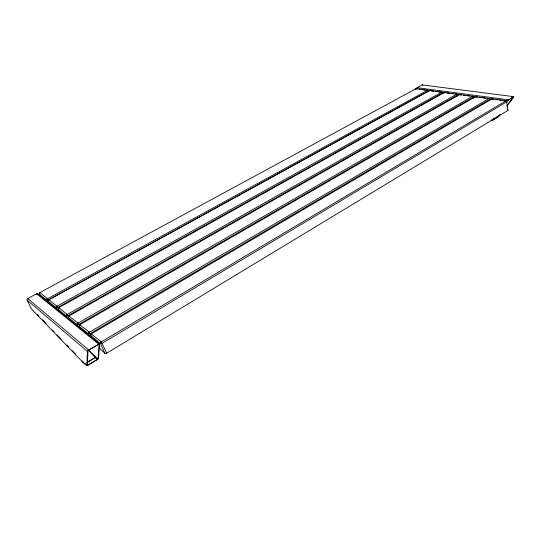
<?xml version="1.0" encoding="UTF-8"?>
<svg xmlns="http://www.w3.org/2000/svg" width="541" height="541" viewBox="0 0 541 541"><rect width="100%" height="100%" fill="white"/><g stroke="black" fill="none" stroke-linecap="round" stroke-linejoin="round"><path stroke-width="0.81" d="M86.756 365.662L87.459 351.055L88.636 349.953L99.659 343.785L98.469 358.784L86.831 365.831L82.448 361.848L31.527 309.087L27.151 300.174A1.265 1.102 -36.1 0 1 27.774 298.578L36.626 293.783A1.258 1.096 -37.6 0 1 38.201 294.182L99.72 343.975M87.98 350.981L87.392 365.385M429.743 90.469L429.743 90.523A0.947 0.615 63.2 0 0 429.209 91.091M99.111 344.34L97.982 358.872L93.586 355.153L95.074 357.54L87.101 362.355M415.779 89.387L415.589 89.468A0.926 0.595 63.6 0 1 416.076 88.69L416.225 88.623M101.011 342.034L506.18 100.721L492.073 98.888L91.064 334.054M89.022 332.411L489.118 98.435M77.661 323.295L472.733 96.237M66.888 314.646L456.983 94.127M56.656 306.429L441.828 92.092M47.256 298.889L427.742 90.205M493.933 118.141L492.175 120.562L498.613 116.518M100.836 342.034L101.147 341.628L91.273 334.061M492.75 119.913L494.264 117.945M88.852 332.411L89.157 332.018L79.818 324.87M499.586 115.077L498.565 116.389L497.517 116.227M507.228 105.211L513.341 97.319L511.685 97.103M500.418 114.225L498.43 116.552M507.045 105.671L513.95 96.629L507.066 101.059L503.759 100.612M77.498 323.295L77.803 322.916L68.95 316.154M66.732 314.652L67.03 314.28L58.699 307.626L58.705 308.086M56.501 306.436L56.798 306.078L48.873 299.748L49.001 300.458M47.108 298.896L47.398 298.551L39.845 292.512L39.878 292.972M87.689 365.331L97.59 359.373M88.386 350.44L98.523 344.38M48.345 300.999A1.298 0.527 -24 0 0 48.338 301.438L56.149 307.741A1.319 0.548 -24.1 0 0 57.752 307.484L442.308 93.086L442.254 92.633A0.974 0.656 -79.4 0 0 441.449 92.098L429.743 90.523L48.589 299.951M427.721 90.252L416.076 88.69L39.939 292.566A1.251 1.096 -38.2 0 0 39.317 294.155L46.769 300.167A1.292 0.521 -24 0 0 48.332 299.917L428.208 91.179L428.181 90.732M492.202 98.807L492.073 98.888A1.014 0.724 60.8 0 0 491.417 99.733M87.662 362.22L94.012 358.392A2.083 1.231 -23.2 0 0 94.851 356.418L88.244 349.797M99.436 347.883L104.94 353.422A1.447 0.697 -24.7 0 0 106.733 353.165L507.904 110.438L506.721 101.803A1.068 0.372 -10.1 0 0 506.565 101.295A1.055 0.656 -78.2 0 0 505.767 100.727A1.035 0.751 60.1 0 1 506.721 101.803L102.235 343.204A1.454 0.683 -24.5 0 1 100.43 343.467L90.8 335.704A1.427 0.649 -24.4 0 1 91.159 334.744M508.06 100.234L513.443 97.042M475.695 96.596L79.601 324.85M474.978 97.049A0.994 0.697 61.6 0 1 475.566 96.677L488.719 98.442A1.035 0.656 -78.5 0 1 489.517 98.996A1.041 0.358 -10.6 0 1 489.646 99.49L90.205 333.547A1.42 0.642 -24.4 0 1 88.46 333.811L79.338 326.453A1.393 0.615 -24.3 0 1 79.317 325.952M459.83 94.465L68.727 316.12M444.574 92.423L58.401 307.836M416.631 88.907A0.94 0.649 -80 0 1 417.111 87.689L422.21 84.923L513.68 96.65M429.885 90.455L429.743 90.523A0.96 0.656 -79.7 0 1 430.379 90.658M492.668 120.163L497.936 116.984L496.834 116.815M39.561 292.708L39.662 292.607M48.69 299.849L48.974 299.809A1.278 1.109 -39.7 0 0 48.338 301.438L48.94 302.703M58.502 307.721L58.8 307.687A1.312 1.129 -41.1 0 0 58.151 309.357L58.759 310.642M68.829 316.005L69.14 315.971A1.346 1.15 -42.5 0 0 68.47 317.682L69.701 320.313M79.703 324.728L80.027 324.695A1.38 1.163 -43.8 0 0 79.338 326.453L79.96 327.792M91.172 333.925L91.503 333.898A1.413 1.183 -45 0 0 90.8 335.704L91.429 337.07M417.111 87.689L508.391 99.808M443.884 93.302A0.96 0.642 62.7 0 1 444.432 92.497L456.962 94.181M459.14 94.918A0.981 0.669 62.2 0 1 459.694 94.547L472.712 96.291M419.052 89.231L421.473 89.556M423.082 89.772L425.503 90.097M427.12 90.313L429.534 90.638M431.177 90.861L433.686 91.199M435.356 91.422L437.033 91.645M438.704 91.869L444.56 92.66M447.015 92.991L449.47 93.316M451.113 93.539L453.568 93.87M455.211 94.087L461.723 94.966M463.333 95.182L465.754 95.507M467.363 95.723L469.777 96.048M471.394 96.264L477.967 97.15M479.637 97.373L481.314 97.596M482.991 97.826L485.5 98.164M487.177 98.388L493.832 99.28M495.488 99.503L497.97 99.835M499.62 100.058L502.102 100.389M441.808 92.146L441.449 92.098A0.96 0.636 62.8 0 1 442.308 93.086M489.105 98.489L488.719 98.442A1.014 0.717 61 0 1 489.646 99.49M490.903 120.393L492.459 120.515M497.625 117.383L497.152 117.072M491.377 119.946L492.418 120.109M457.402 94.668L457.476 95.142L68.017 315.728A1.353 0.575 -24.2 0 1 66.367 315.985L58.151 309.357A1.325 0.555 -24.1 0 1 58.151 308.897M86.966 365.297L82.448 361.848M36.626 293.783L98.543 344.049M27.774 298.578L88.636 349.953M95.054 357.56L97.373 359.528M27.151 300.174L87.358 351.352M88.535 350.372L95.047 356.904L94.851 356.418M43.206 320.299L44.376 321.51M37.18 314.314L38.932 316.127M42.435 319.751L45.944 323.376M52.369 330.024L54.12 331.836M57.042 334.859L61.126 339.092M66.969 345.138L68.721 346.95M72.224 350.575L75.726 354.199M82.151 360.847L83.321 362.057M48.332 299.917L47.398 298.551A1.278 1.109 -39.4 0 0 46.769 300.167L47.371 301.432M57.752 307.484L56.798 306.078A1.305 1.129 -40.8 0 0 56.149 307.741L56.758 309.026M40.034 295.643L39.317 294.155A1.271 0.5 -23.9 0 1 39.716 293.384M68.626 317.04L67.03 314.28A1.339 1.143 -42.2 0 0 66.367 315.985L66.976 317.29M77.742 326L77.12 324.661L68.47 317.682A1.359 0.582 -24.2 0 1 68.457 317.209M79.439 325.743L77.803 322.916A1.373 1.163 -43.5 0 0 77.12 324.661A1.386 0.609 -24.3 0 0 78.817 324.404L473.24 97.272A1.021 0.345 -11 0 0 473.145 96.792A1.014 0.656 -78.8 0 0 472.34 96.244A0.994 0.69 61.7 0 1 473.24 97.272L473.422 98.435M90.834 334.913L89.157 332.018A1.407 1.177 -44.8 0 0 88.46 333.811L89.082 335.177M104.94 353.422L100.43 343.467A1.447 1.197 -46 0 1 101.147 341.628L106.733 353.165M492.046 98.827L492.073 98.888A1.041 0.656 -78.5 0 1 492.817 99.219M97.076 358.561L97.252 359.075M475.546 96.616L475.566 96.677A1.021 0.656 -78.8 0 1 476.31 97.001M457.666 96.278L457.476 95.142A0.974 0.663 62.3 0 0 456.597 94.127A0.994 0.656 -79.1 0 1 457.341 94.445M459.688 94.486L459.694 94.547A1.001 0.656 -79.1 0 1 460.438 94.864M507.16 105.623L507.357 107.057M444.432 92.443L444.432 92.497A0.981 0.656 -79.4 0 1 445.175 92.809M417.131 88.467A1.035 0.717 -80 0 1 417.368 88.082M422.21 84.923A0.94 0.642 -80.1 0 1 422.9 85.14M428.208 91.179A0.94 0.615 63.3 0 0 427.376 90.205A0.96 0.656 -79.7 0 1 428.12 90.516M416.076 88.69A0.94 0.649 -80 0 1 416.82 89.001M507.749 109.924A1.062 0.379 -9.9 0 1 507.904 110.438M36.403 294.547A1.38 1.204 -37.5 0 1 36.605 294.487M85.18 363.593A2.096 1.244 -23.6 0 1 84.491 363.268"/></g></svg>
